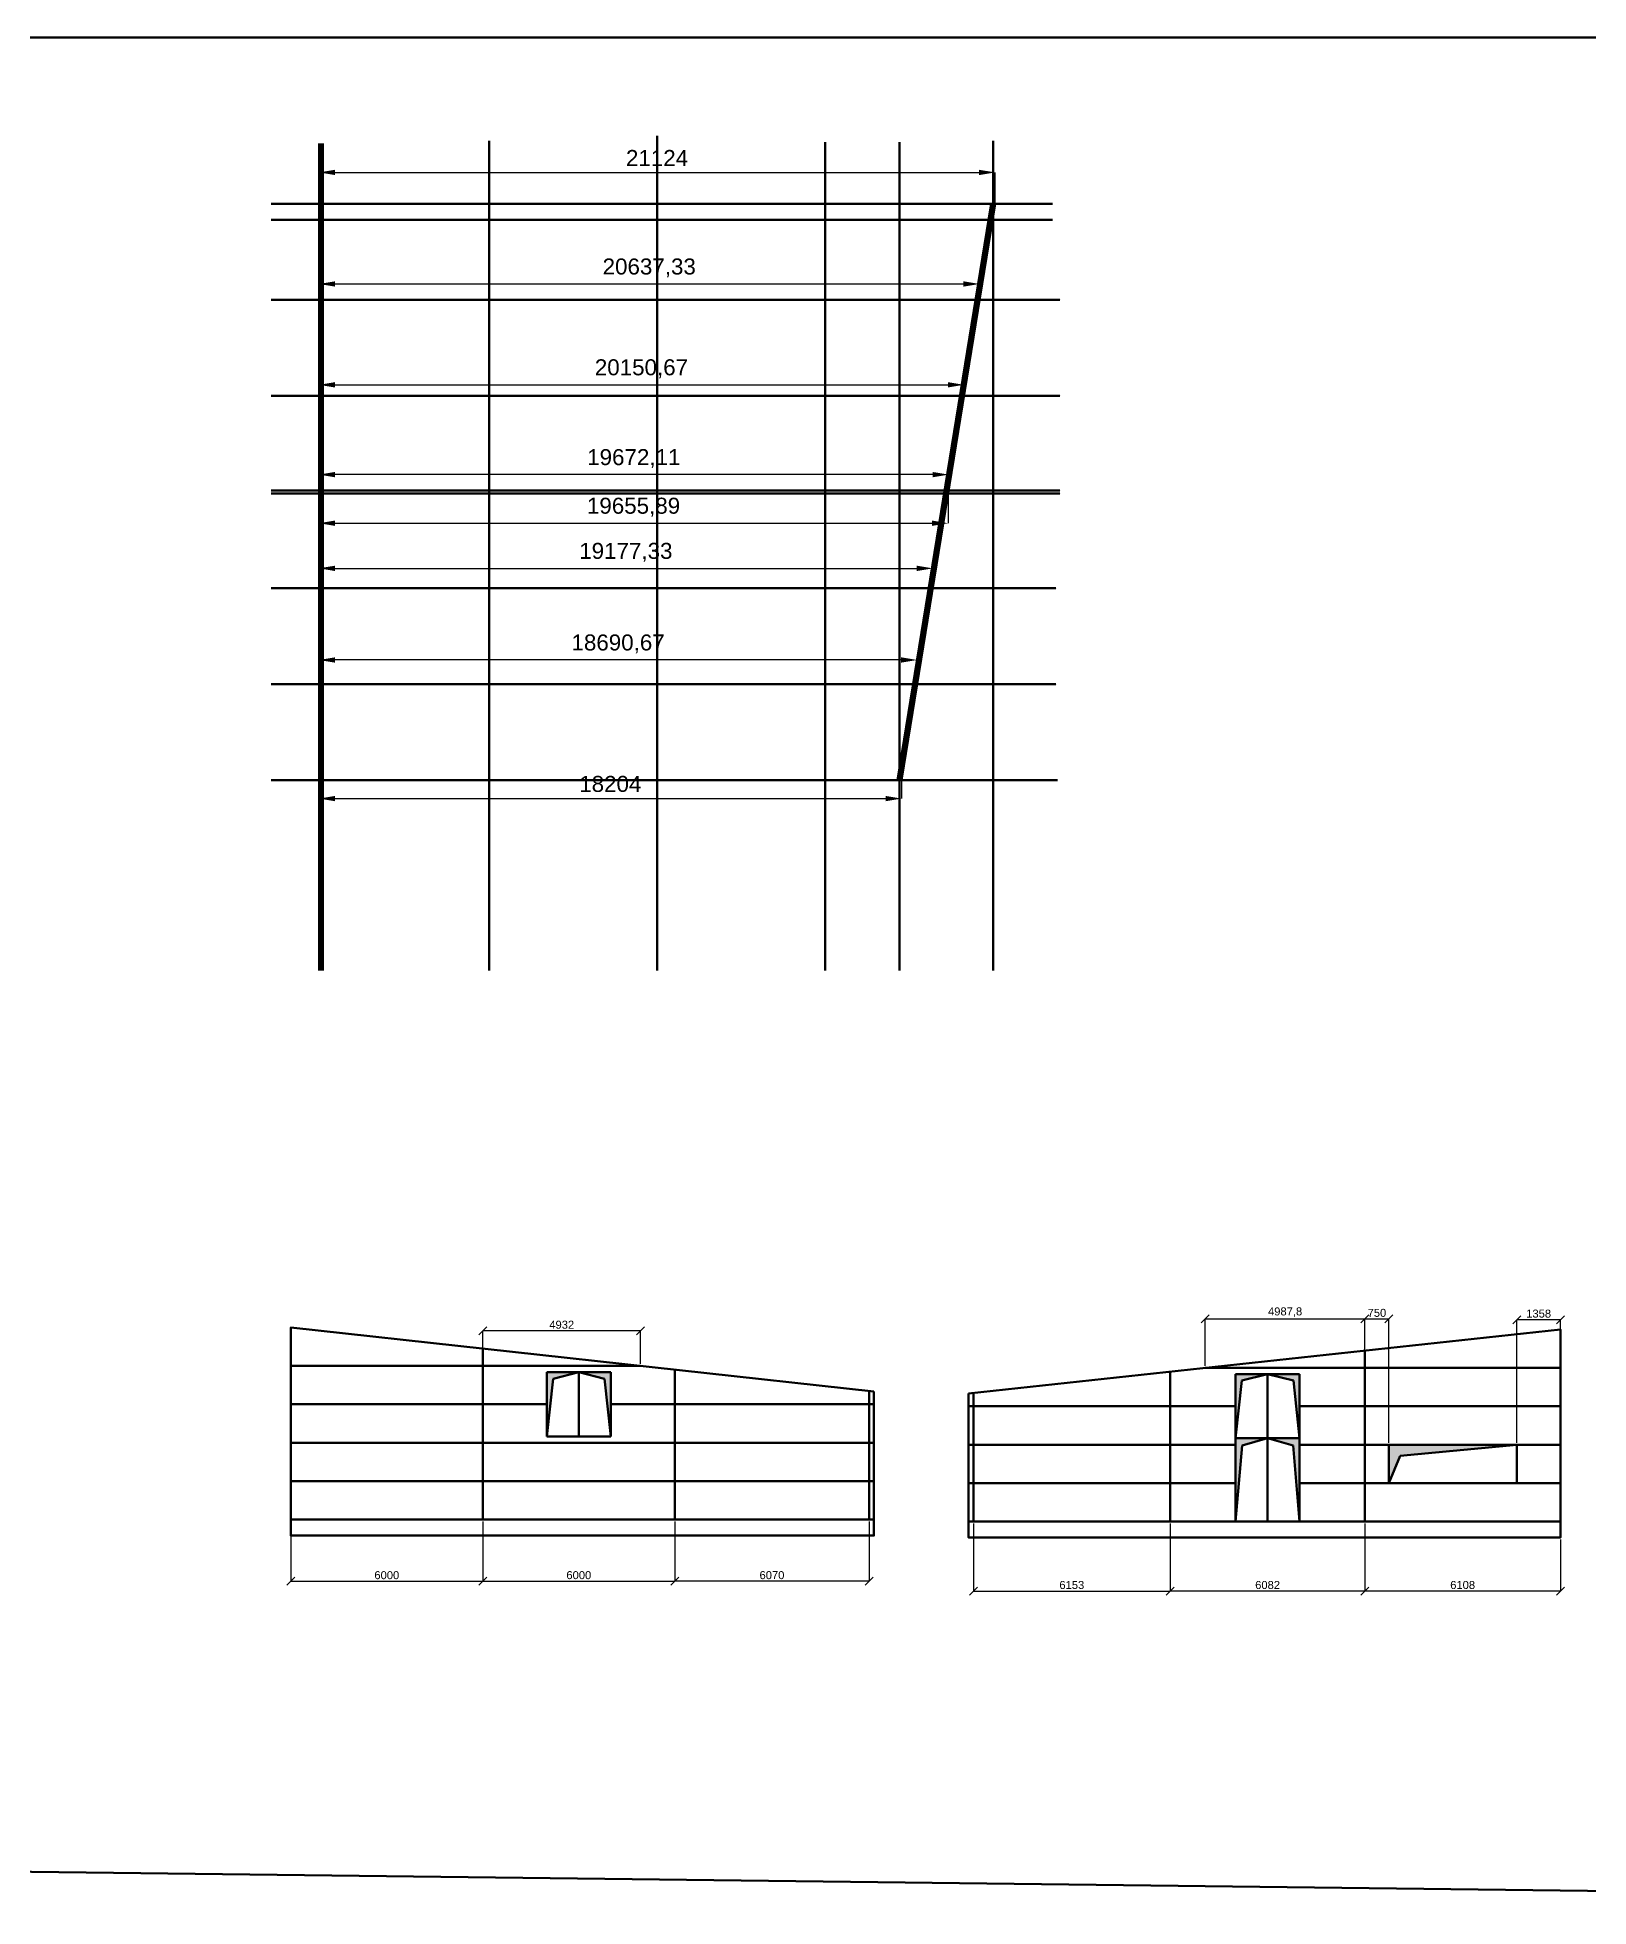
# Model space of a CAD drawing. Header units: millimetres. Extents: x -208979 to 31, y -109229 to 48340.
# Drawn here: x -135229 to -86756, y -10051 to 48340 of the extents above; entities that cross this region are included whole.
import ezdxf

# ---------------------------------------------------------------- set-up
doc = ezdxf.new("R2010")
doc.units = ezdxf.units.MM
doc.linetypes.add('ACAD_ISO10W100', pattern=[18, 12, -3, 0, -3])
doc.styles.get("Standard").update_dxf_attribs({"font": 'arial.ttf'})
doc.dimstyles.new('ISO-25', dxfattribs={"dimtxt": 2.5, "dimasz": 2.5, "dimexe": 1.25, "dimexo": 0.625, "dimtad": 1, "dimtxsty": 'Standard', "dimcen": 2.5, "dimadec": 0, "dimazin": 0, "dimtfac": 1, "dimtmove": 0, "dimatfit": 3, "dimfxl": 1, "dimarcsym": 0})

# ---------------------------------------------------------------- blocks, each defined once
blk = doc.blocks.new('*D13')
at = {"color": 0, "lineweight": -2, "transparency": 16777216}
for p, q in [((-126428, 43139), (-126428, 44123)), ((-125928, 44122), (-105804, 44122)), ((-105304, 43139), (-105304, 44123))]:
    blk.add_line(p, q, dxfattribs=at)
at = {"color": 0, "lineweight": 100, "transparency": 16777216}
for points in [[(-125928, 44205), (-125928, 44039), (-126428, 44122)], [(-105804, 44205), (-105804, 44039), (-105304, 44122)]]:
    blk.add_solid(points, dxfattribs=at)
at = {"layer": 'Defpoints', "color": 0, "lineweight": 100, "transparency": 16777216}
for p in [(-105304, 44122), (-126428, 43138), (-105304, 43138)]:
    blk.add_point(p, dxfattribs=at)
at = {"color": 0, "lineweight": 100, "transparency": 16777216, "insert": (-115866, 44573), "char_height": 500, "attachment_point": 5}
blk.add_mtext('21124', dxfattribs=at)
blk = doc.blocks.new('*D14')
at = {"color": 0, "lineweight": -2, "transparency": 16777216}
for p, q in [((-126428, 37139), (-126428, 37489)), ((-125928, 37487), (-106778, 37487)), ((-106278, 37139), (-106278, 37489))]:
    blk.add_line(p, q, dxfattribs=at)
at = {"color": 0, "lineweight": 100, "transparency": 16777216}
for points in [[(-125928, 37571), (-125928, 37404), (-126428, 37487)], [(-106778, 37571), (-106778, 37404), (-106278, 37487)]]:
    blk.add_solid(points, dxfattribs=at)
at = {"layer": 'Defpoints', "color": 0, "lineweight": 100, "transparency": 16777216}
for p in [(-106278, 37487), (-126428, 37138), (-106278, 37138)]:
    blk.add_point(p, dxfattribs=at)
at = {"color": 0, "lineweight": 100, "transparency": 16777216, "insert": (-116353, 37988), "char_height": 500, "attachment_point": 5}
blk.add_mtext('20150,67', dxfattribs=at)
blk = doc.blocks.new('*D15')
at = {"color": 0, "lineweight": -2, "transparency": 16777216}
for p, q in [((-126428, 31139), (-126428, 31755)), ((-125928, 31754), (-107751, 31754)), ((-107251, 31139), (-107251, 31755))]:
    blk.add_line(p, q, dxfattribs=at)
at = {"color": 0, "lineweight": 100, "transparency": 16777216}
for points in [[(-125928, 31837), (-125928, 31670), (-126428, 31754)], [(-107751, 31837), (-107751, 31670), (-107251, 31754)]]:
    blk.add_solid(points, dxfattribs=at)
at = {"layer": 'Defpoints', "color": 0, "lineweight": 100, "transparency": 16777216}
for p in [(-107251, 31754), (-126428, 31138), (-107251, 31138)]:
    blk.add_point(p, dxfattribs=at)
at = {"color": 0, "lineweight": 100, "transparency": 16777216, "insert": (-116840, 32254), "char_height": 500, "attachment_point": 5}
blk.add_mtext('19177,33', dxfattribs=at)
blk = doc.blocks.new('*D16')
at = {"color": 0, "lineweight": -2, "transparency": 16777216}
for p, q in [((-126428, 40139), (-126428, 40638)), ((-125928, 40637), (-106291, 40637)), ((-105791, 40139), (-105791, 40638))]:
    blk.add_line(p, q, dxfattribs=at)
at = {"color": 0, "lineweight": 100, "transparency": 16777216}
for points in [[(-125928, 40720), (-125928, 40554), (-126428, 40637)], [(-106291, 40720), (-106291, 40554), (-105791, 40637)]]:
    blk.add_solid(points, dxfattribs=at)
at = {"layer": 'Defpoints', "color": 0, "lineweight": 100, "transparency": 16777216}
for p in [(-105791, 40637), (-126428, 40138), (-105791, 40138)]:
    blk.add_point(p, dxfattribs=at)
at = {"color": 0, "lineweight": 100, "transparency": 16777216, "insert": (-116110, 41137), "char_height": 500, "attachment_point": 5}
blk.add_mtext('20637,33', dxfattribs=at)
blk = doc.blocks.new('*D17')
at = {"color": 0, "lineweight": -2, "transparency": 16777216}
for p, q in [((-126428, 28139), (-126428, 28892)), ((-108238, 28891), (-125928, 28891)), ((-107738, 28139), (-107738, 28892))]:
    blk.add_line(p, q, dxfattribs=at)
at = {"color": 0, "lineweight": 100, "transparency": 16777216}
for points in [[(-125928, 28975), (-125928, 28808), (-126428, 28891)], [(-108238, 28975), (-108238, 28808), (-107738, 28891)]]:
    blk.add_solid(points, dxfattribs=at)
at = {"layer": 'Defpoints', "color": 0, "lineweight": 100, "transparency": 16777216}
for p in [(-126428, 28891), (-126428, 28138), (-107738, 28138)]:
    blk.add_point(p, dxfattribs=at)
at = {"color": 0, "lineweight": 100, "transparency": 16777216, "insert": (-117083, 29392), "char_height": 500, "attachment_point": 5}
blk.add_mtext('18690,67', dxfattribs=at)
blk = doc.blocks.new('*D18')
at = {"color": 0, "lineweight": -2, "transparency": 16777216}
for p, q in [((-126428, 25138), (-126428, 24561)), ((-108224, 25138), (-108224, 24561)), ((-125928, 24562), (-108724, 24562))]:
    blk.add_line(p, q, dxfattribs=at)
at = {"color": 0, "lineweight": 100, "transparency": 16777216}
for points in [[(-125928, 24645), (-125928, 24479), (-126428, 24562)], [(-108724, 24645), (-108724, 24479), (-108224, 24562)]]:
    blk.add_solid(points, dxfattribs=at)
at = {"layer": 'Defpoints', "color": 0, "lineweight": 100, "transparency": 16777216}
for p in [(-126428, 25138), (-108224, 25138), (-108224, 24562)]:
    blk.add_point(p, dxfattribs=at)
at = {"color": 0, "lineweight": 100, "transparency": 16777216, "insert": (-117326, 25017), "char_height": 500, "attachment_point": 5}
blk.add_mtext('18204', dxfattribs=at)
blk = doc.blocks.new('*D19')
at = {"color": 0, "lineweight": -2, "transparency": 16777216}
for p, q in [((-126428, 34189), (-126428, 34683)), ((-107256, 34682), (-125928, 34682)), ((-106756, 34189), (-106756, 34683))]:
    blk.add_line(p, q, dxfattribs=at)
at = {"color": 0, "lineweight": 100, "transparency": 16777216}
for points in [[(-125928, 34765), (-125928, 34598), (-126428, 34682)], [(-107256, 34765), (-107256, 34598), (-106756, 34682)]]:
    blk.add_solid(points, dxfattribs=at)
at = {"layer": 'Defpoints', "color": 0, "lineweight": 100, "transparency": 16777216}
for p in [(-126428, 34682), (-126428, 34188), (-106756, 34188)]:
    blk.add_point(p, dxfattribs=at)
at = {"color": 0, "lineweight": 100, "transparency": 16777216, "insert": (-116592, 35182), "char_height": 500, "attachment_point": 5}
blk.add_mtext('19672,11', dxfattribs=at)
blk = doc.blocks.new('*D20')
at = {"color": 0, "lineweight": -2, "transparency": 16777216}
for p, q in [((-126428, 34088), (-126428, 33162)), ((-106772, 34088), (-106772, 33162)), ((-125928, 33163), (-107272, 33163))]:
    blk.add_line(p, q, dxfattribs=at)
at = {"color": 0, "lineweight": 100, "transparency": 16777216}
for points in [[(-125928, 33247), (-125928, 33080), (-126428, 33163)], [(-107272, 33247), (-107272, 33080), (-106772, 33163)]]:
    blk.add_solid(points, dxfattribs=at)
at = {"layer": 'Defpoints', "color": 0, "lineweight": 100, "transparency": 16777216}
for p in [(-126428, 34088), (-106772, 34088), (-106772, 33163)]:
    blk.add_point(p, dxfattribs=at)
at = {"color": 0, "lineweight": 100, "transparency": 16777216, "insert": (-116600, 33664), "char_height": 500, "attachment_point": 5}
blk.add_mtext('19655,89', dxfattribs=at)
blk = doc.blocks.new('_Oblique')
at = {"color": 0, "linetype": 'ByBlock', "lineweight": -2}
blk.add_line((-0.5, -0.5), (0.5, 0.5), dxfattribs=at)
blk = doc.blocks.new('*D33')
at = {"color": 0, "lineweight": -2, "transparency": 16777216}
for p, q in [((-121310, 6902), (-121310, 7936)), ((-116378, 7935), (-121310, 7935)), ((-116378, 6902), (-116378, 7936))]:
    blk.add_line(p, q, dxfattribs=at)
at = {"layer": 'Defpoints', "color": 0, "lineweight": 100, "transparency": 16777216}
for p in [(-121310, 7935), (-121310, 6840), (-116378, 6840)]:
    blk.add_point(p, dxfattribs=at)
at = {"color": 0, "lineweight": -2, "transparency": 16777216, "xscale": 250, "yscale": 250, "zscale": 250, "rotation": 180}
blk.add_blockref('_Oblique', (-121310, 7935), dxfattribs=at)
at = {"color": 0, "lineweight": -2, "transparency": 16777216, "xscale": 250, "yscale": 250, "zscale": 250}
blk.add_blockref('_Oblique', (-116378, 7935), dxfattribs=at)
at = {"color": 0, "lineweight": 100, "transparency": 16777216, "insert": (-118844, 8125), "char_height": 250, "attachment_point": 5}
blk.add_mtext('4932', dxfattribs=at)
blk = doc.blocks.new('*D34')
at = {"color": 0, "lineweight": -2, "transparency": 16777216}
for p, q in [((-105981, 1917), (-105981, -196)), ((-99828, 1917), (-99828, -196)), ((-105981, -194), (-99828, -194))]:
    blk.add_line(p, q, dxfattribs=at)
at = {"layer": 'Defpoints', "color": 0, "lineweight": 100, "transparency": 16777216}
for p in [(-105981, 1979), (-99828, 1979), (-99828, -194)]:
    blk.add_point(p, dxfattribs=at)
at = {"color": 0, "lineweight": -2, "transparency": 16777216, "xscale": 250, "yscale": 250, "zscale": 250, "rotation": 180}
blk.add_blockref('_Oblique', (-105981, -194), dxfattribs=at)
at = {"color": 0, "lineweight": -2, "transparency": 16777216, "xscale": 250, "yscale": 250, "zscale": 250}
blk.add_blockref('_Oblique', (-99828, -194), dxfattribs=at)
at = {"color": 0, "lineweight": 100, "transparency": 16777216, "insert": (-102905, -5), "char_height": 250, "attachment_point": 5}
blk.add_mtext('6153', dxfattribs=at)
blk = doc.blocks.new('*D35')
at = {"color": 0, "lineweight": -2, "transparency": 16777216}
for p, q in [((-99828, 1917), (-99828, -196)), ((-93746, 1917), (-93746, -196)), ((-93746, -194), (-99828, -194))]:
    blk.add_line(p, q, dxfattribs=at)
at = {"layer": 'Defpoints', "color": 0, "lineweight": 100, "transparency": 16777216}
for p in [(-99828, 1979), (-93746, 1979), (-99828, -194)]:
    blk.add_point(p, dxfattribs=at)
at = {"color": 0, "lineweight": -2, "transparency": 16777216, "xscale": 250, "yscale": 250, "zscale": 250, "rotation": 180}
blk.add_blockref('_Oblique', (-99828, -194), dxfattribs=at)
at = {"color": 0, "lineweight": -2, "transparency": 16777216, "xscale": 250, "yscale": 250, "zscale": 250}
blk.add_blockref('_Oblique', (-93746, -194), dxfattribs=at)
at = {"color": 0, "lineweight": 100, "transparency": 16777216, "insert": (-96787, -5), "char_height": 250, "attachment_point": 5}
blk.add_mtext('6082', dxfattribs=at)
blk = doc.blocks.new('*D36')
at = {"color": 0, "lineweight": -2, "transparency": 16777216}
for p, q in [((-93746, 1417), (-93746, -196)), ((-87638, 1417), (-87638, -196)), ((-87638, -194), (-93746, -194))]:
    blk.add_line(p, q, dxfattribs=at)
at = {"layer": 'Defpoints', "color": 0, "lineweight": 100, "transparency": 16777216}
for p in [(-93746, 1479), (-87638, 1479), (-93746, -194)]:
    blk.add_point(p, dxfattribs=at)
at = {"color": 0, "lineweight": -2, "transparency": 16777216, "xscale": 250, "yscale": 250, "zscale": 250, "rotation": 180}
blk.add_blockref('_Oblique', (-93746, -194), dxfattribs=at)
at = {"color": 0, "lineweight": -2, "transparency": 16777216, "xscale": 250, "yscale": 250, "zscale": 250}
blk.add_blockref('_Oblique', (-87638, -194), dxfattribs=at)
at = {"color": 0, "lineweight": 100, "transparency": 16777216, "insert": (-90692, -5), "char_height": 250, "attachment_point": 5}
blk.add_mtext('6108', dxfattribs=at)
blk = doc.blocks.new('*D37')
at = {"color": 0, "lineweight": -2, "transparency": 16777216}
for p, q in [((-98734, 6841), (-98734, 8308)), ((-98734, 8307), (-93746, 8307)), ((-93746, 6841), (-93746, 8308))]:
    blk.add_line(p, q, dxfattribs=at)
at = {"layer": 'Defpoints', "color": 0, "lineweight": 100, "transparency": 16777216}
for p in [(-93746, 8307), (-98734, 6779), (-93746, 6779)]:
    blk.add_point(p, dxfattribs=at)
at = {"color": 0, "lineweight": -2, "transparency": 16777216, "xscale": 250, "yscale": 250, "zscale": 250, "rotation": 180}
blk.add_blockref('_Oblique', (-98734, 8307), dxfattribs=at)
at = {"color": 0, "lineweight": -2, "transparency": 16777216, "xscale": 250, "yscale": 250, "zscale": 250}
blk.add_blockref('_Oblique', (-93746, 8307), dxfattribs=at)
at = {"color": 0, "lineweight": 100, "transparency": 16777216, "insert": (-96240, 8519), "char_height": 250, "attachment_point": 5}
blk.add_mtext('4987,8', dxfattribs=at)
blk = doc.blocks.new('*D38')
at = {"color": 0, "lineweight": -2, "transparency": 16777216}
for p, q in [((-127310, 1978), (-127310, 111)), ((-121310, 1978), (-121310, 111)), ((-127310, 112), (-121310, 112))]:
    blk.add_line(p, q, dxfattribs=at)
at = {"layer": 'Defpoints', "color": 0, "lineweight": 100, "transparency": 16777216}
for p in [(-127310, 2040), (-121310, 2040), (-121310, 112)]:
    blk.add_point(p, dxfattribs=at)
at = {"color": 0, "lineweight": -2, "transparency": 16777216, "xscale": 250, "yscale": 250, "zscale": 250, "rotation": 180}
blk.add_blockref('_Oblique', (-127310, 112), dxfattribs=at)
at = {"color": 0, "lineweight": -2, "transparency": 16777216, "xscale": 250, "yscale": 250, "zscale": 250}
blk.add_blockref('_Oblique', (-121310, 112), dxfattribs=at)
at = {"color": 0, "lineweight": 100, "transparency": 16777216, "insert": (-124310, 301), "char_height": 250, "attachment_point": 5}
blk.add_mtext('6000', dxfattribs=at)
blk = doc.blocks.new('*D39')
at = {"color": 0, "lineweight": -2, "transparency": 16777216}
for p, q in [((-121310, 1978), (-121310, 111)), ((-115310, 1978), (-115310, 111)), ((-121310, 112), (-115310, 112))]:
    blk.add_line(p, q, dxfattribs=at)
at = {"layer": 'Defpoints', "color": 0, "lineweight": 100, "transparency": 16777216}
for p in [(-121310, 2040), (-115310, 2040), (-115310, 112)]:
    blk.add_point(p, dxfattribs=at)
at = {"color": 0, "lineweight": -2, "transparency": 16777216, "xscale": 250, "yscale": 250, "zscale": 250, "rotation": 180}
blk.add_blockref('_Oblique', (-121310, 112), dxfattribs=at)
at = {"color": 0, "lineweight": -2, "transparency": 16777216, "xscale": 250, "yscale": 250, "zscale": 250}
blk.add_blockref('_Oblique', (-115310, 112), dxfattribs=at)
at = {"color": 0, "lineweight": 100, "transparency": 16777216, "insert": (-118310, 302), "char_height": 250, "attachment_point": 5}
blk.add_mtext('6000', dxfattribs=at)
blk = doc.blocks.new('*D40')
at = {"color": 0, "lineweight": -2, "transparency": 16777216}
for p, q in [((-115310, 1978), (-115310, 111)), ((-109240, 1978), (-109240, 111)), ((-109240, 112), (-115310, 112))]:
    blk.add_line(p, q, dxfattribs=at)
at = {"layer": 'Defpoints', "color": 0, "lineweight": 100, "transparency": 16777216}
for p in [(-115310, 2040), (-109240, 2040), (-115310, 112)]:
    blk.add_point(p, dxfattribs=at)
at = {"color": 0, "lineweight": -2, "transparency": 16777216, "xscale": 250, "yscale": 250, "zscale": 250, "rotation": 180}
blk.add_blockref('_Oblique', (-115310, 112), dxfattribs=at)
at = {"color": 0, "lineweight": -2, "transparency": 16777216, "xscale": 250, "yscale": 250, "zscale": 250}
blk.add_blockref('_Oblique', (-109240, 112), dxfattribs=at)
at = {"color": 0, "lineweight": 100, "transparency": 16777216, "insert": (-112275, 302), "char_height": 250, "attachment_point": 5}
blk.add_mtext('6070', dxfattribs=at)
blk = doc.blocks.new('*D47')
at = {"color": 0, "lineweight": -2, "transparency": 16777216}
for p, q in [((-93746, 4441), (-93746, 8308)), ((-93746, 8307), (-92996, 8307)), ((-92996, 4441), (-92996, 8308))]:
    blk.add_line(p, q, dxfattribs=at)
at = {"layer": 'Defpoints', "color": 0, "lineweight": 100, "transparency": 16777216}
for p in [(-92996, 8307), (-93746, 4379), (-92996, 4379)]:
    blk.add_point(p, dxfattribs=at)
at = {"color": 0, "lineweight": -2, "transparency": 16777216, "xscale": 250, "yscale": 250, "zscale": 250, "rotation": 180}
blk.add_blockref('_Oblique', (-93746, 8307), dxfattribs=at)
at = {"color": 0, "lineweight": -2, "transparency": 16777216, "xscale": 250, "yscale": 250, "zscale": 250}
blk.add_blockref('_Oblique', (-92996, 8307), dxfattribs=at)
at = {"color": 0, "lineweight": 100, "transparency": 16777216, "insert": (-93371, 8496), "char_height": 250, "attachment_point": 5}
blk.add_mtext('750', dxfattribs=at)
blk = doc.blocks.new('*D48')
at = {"color": 0, "lineweight": -2, "transparency": 16777216}
for p, q in [((-88996, 4441), (-88996, 8284)), ((-87638, 8283), (-88996, 8283)), ((-87638, 4441), (-87638, 8284))]:
    blk.add_line(p, q, dxfattribs=at)
at = {"layer": 'Defpoints', "color": 0, "lineweight": 100, "transparency": 16777216}
for p in [(-88996, 8283), (-88996, 4379), (-87638, 4379)]:
    blk.add_point(p, dxfattribs=at)
at = {"color": 0, "lineweight": -2, "transparency": 16777216, "xscale": 250, "yscale": 250, "zscale": 250, "rotation": 180}
blk.add_blockref('_Oblique', (-88996, 8283), dxfattribs=at)
at = {"color": 0, "lineweight": -2, "transparency": 16777216, "xscale": 250, "yscale": 250, "zscale": 250}
blk.add_blockref('_Oblique', (-87638, 8283), dxfattribs=at)
at = {"color": 0, "lineweight": 100, "transparency": 16777216, "insert": (-88317, 8472), "char_height": 250, "attachment_point": 5}
blk.add_mtext('1358', dxfattribs=at)

msp = doc.modelspace()

# ---------------------------------------------------------------- hatches: boundary and pattern name
at = {"lineweight": 100}
h = msp.add_hatch(color=8, dxfattribs=at)
h.dxf.hatch_style = 1
h.paths.add_polyline_path([(-118309.696, 6639.651), (-119309.696, 6639.651), (-119309.696, 4639.651), (-119115.19, 6439.781)])
h.paths.add_polyline_path([(-117309.696, 6639.651), (-118309.696, 6639.651), (-117504.202, 6439.781), (-117309.696, 4639.651)])
h = msp.add_hatch(color=8, dxfattribs=at)
h.dxf.hatch_style = 1
h.paths.add_polyline_path([(-97592.971, 6379.237), (-96787.477, 6579.108), (-97787.477, 6579.108), (-97787.477, 4579.108)])
h.paths.add_polyline_path([(-96787.477, 6579.108), (-95981.983, 6379.237), (-95787.477, 4579.108), (-95787.477, 6579.108)])
h.paths.add_polyline_path([(-95787.477, 4579.108), (-96787.477, 4579.108), (-95987.99, 4350.006), (-95787.477, 1979.108)])
h.paths.add_polyline_path([(-96787.477, 4579.108), (-97787.477, 4579.108), (-97787.477, 1979.108), (-97586.964, 4350.006)])
h = msp.add_hatch(dxfattribs=at)
h.set_pattern_fill('ANGLE', color=8)
h.set_pattern_definition([(0, (-28423.155, 25476.033), (0, 6.985), [5.08, -1.905]), (90, (-28423.155, 25476.033), (-6.985, 4e-16), [5.08, -1.905])])
h.paths.add_polyline_path([(-92996.477, 3179.108), (-92642.797, 4035.04), (-88996.477, 4379.108), (-92996.477, 4379.108)])

# ---------------------------------------------------------------- linework, layer by layer
at = {"linetype": 'ACAD_ISO10W100', "lineweight": 100}
for p, q in [((-126428.242, 45028.778), (-126428.242, 19187.643)), ((-126366.242, 45028.778), (-126366.242, 19187.643)), ((-126304.242, 45028.778), (-126304.242, 19187.643)), ((-121116.242, 45108.896), (-121116.242, 19187.643)), ((-115866.242, 45269.131), (-115866.242, 19187.643)), ((-110616.242, 45068.837), (-110616.242, 19187.643)), ((-108286.242, 45068.837), (-108286.242, 19187.643)), ((-105366.242, 45108.896), (-105366.242, 19187.643)), ((-127921.583, 43138.152), (-103512.792, 43138.152)), ((-127921.583, 42638.152), (-103512.792, 42638.152)), ((-127921.583, 40138.152), (-103271.084, 40138.152)), ((-127921.583, 37138.152), (-103271.084, 37138.152)), ((-127921.583, 34188.152), (-103271.084, 34188.152)), ((-127921.583, 34088.152), (-103271.084, 34088.152)), ((-127921.583, 31138.152), (-103391.938, 31138.152)), ((-127921.583, 28138.152), (-103391.938, 28138.152)), ((-127921.583, 25138.152), (-103352.623, 25138.152))]:
    msp.add_line(p, q, dxfattribs=at)
at = {"lineweight": 100}
for p, q in [((-105428.242, 43138.152), (-108348.242, 25138.152)), ((-105366.242, 43138.152), (-108286.242, 25138.152)), ((-105304.242, 43138.152), (-108224.242, 25138.152)), ((-93746.477, 1979.108), (-93746.477, 7318.533)), ((-119309.696, 4639.651), (-119309.696, 6639.651)), ((-119309.696, 6639.651), (-117309.696, 6639.651)), ((-119309.696, 4639.651), (-119115.19, 6439.781)), ((-119115.19, 6439.781), (-118309.696, 6639.651)), ((-118309.696, 4639.651), (-118309.696, 6639.651)), ((-117504.202, 6439.781), (-118309.696, 6639.651)), ((-117309.696, 4639.651), (-117504.202, 6439.781)), ((-117309.696, 4639.651), (-117309.696, 6639.651)), ((-99828.477, 1979.108), (-99828.477, 6660.771)), ((-98734.277, 6779.108), (-87638.477, 6779.108)), ((-97787.477, 1979.108), (-97787.477, 6579.108)), ((-97787.477, 6579.108), (-95787.477, 6579.108)), ((-97592.971, 6379.237), (-96787.477, 6579.108)), ((-96787.477, 1979.108), (-96787.477, 6579.108)), ((-95981.983, 6379.237), (-96787.477, 6579.108)), ((-95787.477, 1979.108), (-95787.477, 6579.108)), ((-105981.477, 1979.108), (-105981.477, 5995.33)), ((-97787.477, 4579.108), (-97592.971, 6379.237)), ((-95787.477, 4579.108), (-95981.983, 6379.237)), ((-106131.477, 5579.108), (-97787.477, 5579.108)), ((-95787.477, 5579.108), (-87638.477, 5579.108)), ((-119309.696, 4639.651), (-117309.696, 4639.651)), ((-106131.477, 4379.108), (-97787.477, 4379.108)), ((-97787.477, 4579.108), (-95787.477, 4579.108)), ((-97787.477, 1979.108), (-97586.964, 4350.006)), ((-97586.964, 4350.006), (-96787.477, 4579.108)), ((-95987.99, 4350.006), (-96787.477, 4579.108)), ((-95787.477, 1979.108), (-95987.99, 4350.006)), ((-95787.477, 4379.108), (-87638.477, 4379.108)), ((-92996.477, 3179.108), (-92996.477, 4379.108)), ((-92642.797, 4035.04), (-88996.477, 4379.108)), ((-88996.477, 3179.108), (-88996.477, 4379.108)), ((-92996.477, 3179.108), (-92642.797, 4035.04)), ((-106131.477, 3179.108), (-97787.477, 3179.108)), ((-95787.477, 3179.108), (-87638.477, 3179.108)), ((-106131.477, 1979.108), (-87638.477, 1979.108))]:
    msp.add_line(p, q, dxfattribs=at)
at = {"color": 7, "lineweight": 100, "true_color": 0xffffff}
for p, q in [((-121309.696, 7381.034), (-121309.696, 2039.651)), ((-127309.696, 6839.651), (-116377.696, 6839.651)), ((-115309.696, 6722.417), (-115309.696, 2039.651)), ((-109239.696, 6056.116), (-109239.696, 2039.651)), ((-127309.696, 5639.651), (-119309.696, 5639.651)), ((-117309.696, 5639.651), (-109089.696, 5639.651)), ((-127309.696, 4439.651), (-109089.696, 4439.651)), ((-127309.696, 3239.651), (-109089.696, 3239.651)), ((-127309.696, 2039.651), (-109089.696, 2039.651))]:
    msp.add_line(p, q, dxfattribs=at)
at = {"color": 1, "lineweight": 100}
msp.add_lwpolyline([(-174787.229, 48340.197), (-176373.578, -8465.42), (-46702.852, -10050.693), (-46439.645, 48340.197), (-174787.229, 48340.197)], dxfattribs=at)
at = {"color": 7, "lineweight": 100, "true_color": 0xffffff}
msp.add_lwpolyline([(-109089.696, 6039.651), (-109089.696, 1539.651), (-127309.696, 1539.651), (-127309.696, 8039.651)], close=True, dxfattribs=at)
at = {"lineweight": 100}
msp.add_lwpolyline([(-106131.477, 5979.108), (-87638.477, 7979.108), (-87638.477, 1479.108), (-106131.477, 1479.108)], close=True, dxfattribs=at)

# ---------------------------------------------------------------- dimensions: what is measured, and where the dimension line sits
at = {"color": 5, "lineweight": 100}
for base, p1, p2, picture, middle in [((-105304.242, 44121.954), (-126428.242, 43138.152), (-105304.242, 43138.152), '*D13', (-115866.242, 44572.978)), ((-105790.909, 40636.965), (-126428.242, 40138.152), (-105790.909, 40138.152), '*D16', (-116109.576, 41137.442)), ((-106277.576, 37487.367), (-126428.242, 37138.152), (-106277.576, 37138.152), '*D14', (-116352.909, 37987.844)), ((-126428.242, 34681.79), (-106756.131, 34188.152), (-126428.242, 34188.152), '*D19', (-116592.187, 35182.267)), ((-106772.353, 33163.432), (-126428.242, 34088.152), (-106772.353, 34088.152), '*D20', (-116600.298, 33663.909)), ((-107250.909, 31753.535), (-126428.242, 31138.152), (-107250.909, 31138.152), '*D15', (-116839.576, 32254.012)), ((-126428.242, 28891.19), (-107737.576, 28138.152), (-126428.242, 28138.152), '*D17', (-117082.909, 29391.668))]:
    dim = msp.add_linear_dim(base=base, p1=p1, p2=p2, dimstyle='ISO-25', override={"dimtxt": 500, "dimasz": 500, "dimgap": 200, "dimtoh": 1}, dxfattribs=at)
    dim.commit()
    dim.dimension.update_dxf_attribs({"geometry": picture, "text_midpoint": middle})
dim = msp.add_linear_dim(base=(-108224.242, 24561.992), p1=(-126428.242, 25138.152), p2=(-108224.242, 25138.152), dimstyle='ISO-25', override={"dimtxt": 500, "dimasz": 500, "dimgap": 200, "dimtoh": 1}, dxfattribs=at)
dim.commit()
dim.dimension.update_dxf_attribs({"geometry": '*D18', "text_midpoint": (-117326.242, 24561.992), "dimtype": 160})
at = {"lineweight": 100}
for base, p1, p2, picture, middle in [((-121309.696, 7934.823), (-116377.696, 6839.651), (-121309.696, 6839.651), '*D33', (-118843.696, 8124.551)), ((-93746.477, 8306.588), (-98734.277, 6779.108), (-93746.477, 6779.108), '*D37', (-96240.377, 8518.827)), ((-92996.477, 8306.588), (-93746.477, 4379.108), (-92996.477, 4379.108), '*D47', (-93371.477, 8496.231)), ((-88996.477, 8282.767), (-87638.477, 4379.108), (-88996.477, 4379.108), '*D48', (-88317.477, 8472.496)), ((-121309.696, 111.814), (-127309.696, 2039.651), (-121309.696, 2039.651), '*D38', (-124309.696, 301.457)), ((-115309.696, 112.231), (-121309.696, 2039.651), (-115309.696, 2039.651), '*D39', (-118309.696, 301.874)), ((-115309.696, 112.231), (-109239.696, 2039.651), (-115309.696, 2039.651), '*D40', (-112274.696, 301.874)), ((-99828.477, -194.323), (-105981.477, 1979.108), (-99828.477, 1979.108), '*D34', (-102904.977, -4.595)), ((-99828.477, -194.323), (-93746.477, 1979.108), (-99828.477, 1979.108), '*D35', (-96787.477, -4.68)), ((-93746.477, -194.323), (-87638.477, 1479.108), (-93746.477, 1479.108), '*D36', (-90692.477, -4.68))]:
    dim = msp.add_linear_dim(base=base, p1=p1, p2=p2, dimstyle='ISO-25', override={"dimtxt": 250, "dimasz": 250, "dimexo": 62, "dimgap": 62, "dimblk1": 'Oblique', "dimblk2": 'Oblique', "dimsah": 1}, dxfattribs=at)
    dim.commit()
    dim.dimension.update_dxf_attribs({"geometry": picture, "text_midpoint": middle})

doc.saveas('drawing.dxf')
